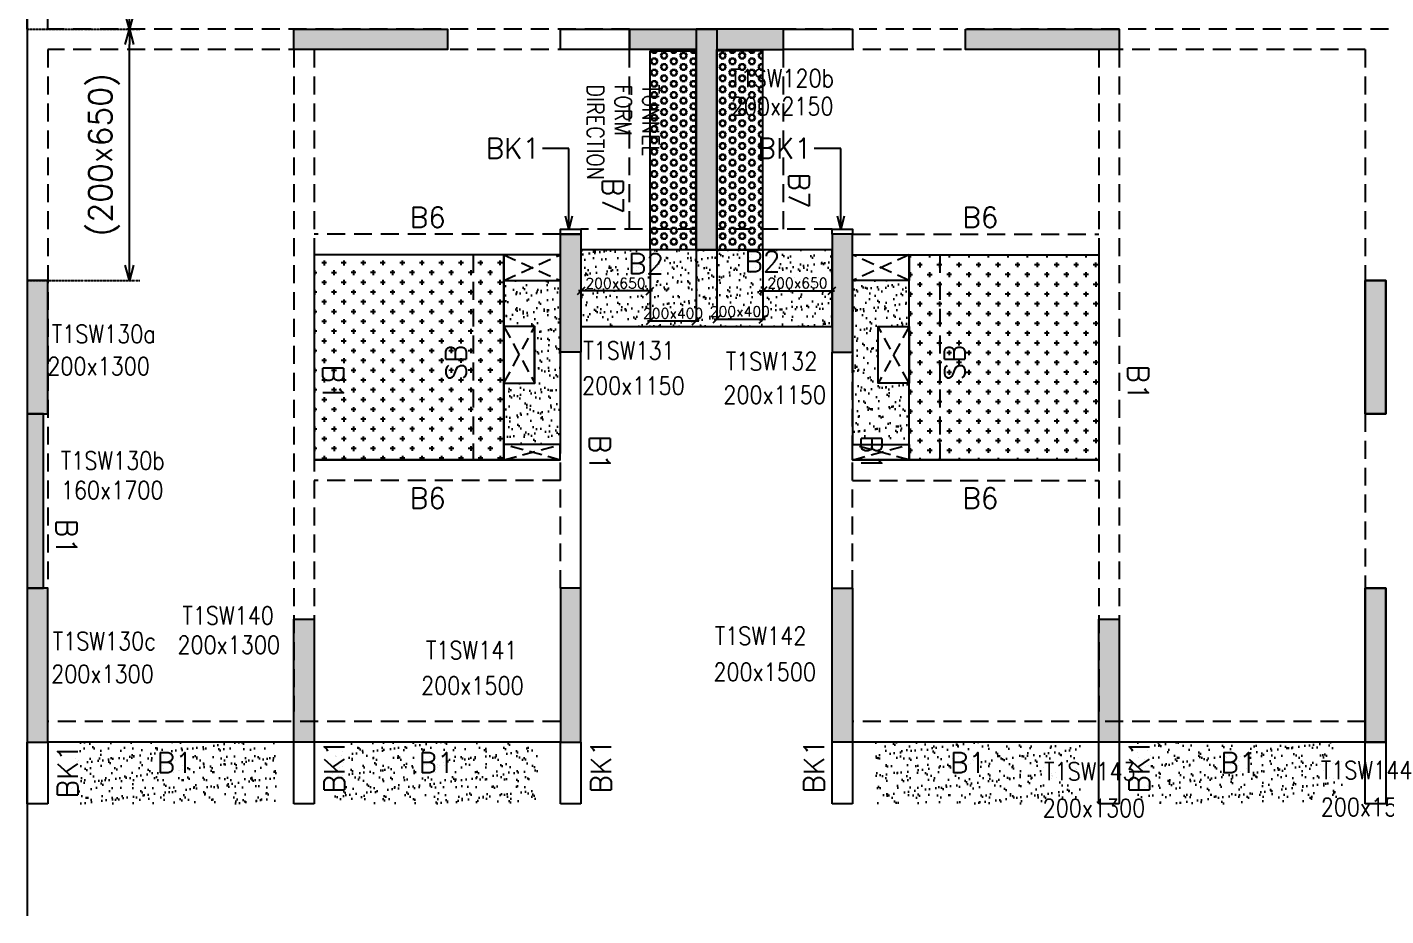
# Model space of a CAD drawing. Header units: millimetres. Extents: x 1078357 to 2594950, y -5122486 to -4636555.
# Drawn here: x 1741375 to 1754625, y -4675773 to -4667112 of the extents above; entities that cross this region are included whole.
import ezdxf

# ---------------------------------------------------------------- set-up
doc = ezdxf.new("R2010")
doc.units = ezdxf.units.MM
doc.header["$PDMODE"] = 35
for name, pattern in [('CONTINOUS', [0]), ('DOT', [0.25, 0, -0.25]), ('HIDDEN', [0.375, 0.25, -0.125]), ('New Retail block$0$CONTINOUS', [0])]:
    doc.linetypes.add(name, pattern=pattern)
doc.layers.get('0').update_dxf_attribs({"lineweight": 0})
doc.layers.get('Defpoints').update_dxf_attribs({"lineweight": 0})
for name, color, linetype, lineweight in [('A-_ANOTDIMA_D-', 6, 'Continuous', 13), ('COL. NO.', 30, 'Continuous', 25), ('COL. SIZE', 7, 'Continuous', 25), ('DIM', 9, 'Continuous', 25), ('HATCH', 8, 'Continuous', 30)]:
    doc.layers.add(name, color=color, linetype=linetype, lineweight=lineweight)
for name, color, linetype in [('B-200x325', 201, 'HIDDEN'), ('DROP SLAB', 8, 'Continuous'), ('EXPANSION JOINT', 10, 'HIDDEN'), ('NON STR. RCC WALL', 6, 'Continuous'), ('S-BEAM', 3, 'HIDDEN'), ('S-BEAM NO.', 6, 'Continuous'), ('S-COLUMN', 1, 'Continuous'), ('S-CUTOUT', 8, 'HIDDEN'), ('S-DIM', 2, 'Continuous'), ('S-SLAB-PROJECTION', 54, 'New Retail block$0$CONTINOUS'), ('SLAB FOLD', 8, 'Continuous'), ('TEXT', 7, 'Continuous')]:
    doc.layers.add(name, color=color, linetype=linetype)
doc.styles.add('Roman', font='romans')
doc.styles.add('ROMANS', font='romans.shx', dxfattribs={"width": 0.85})
doc.dimstyles.new('HARESH', dxfattribs={"dimtxt": 150, "dimasz": 75, "dimexe": 0, "dimexo": 0, "dimgap": 25, "dimtad": 1, "dimdec": 0, "dimdsep": 46, "dimtxsty": 'Roman', "dimblk": 'OBLIQUE', "dimcen": 225, "dimdle": 25, "dimclrd": 2, "dimclre": 2, "dimclrt": 7, "dimadec": 8, "dimazin": 1, "dimtfac": 1, "dimtdec": 0, "dimtmove": 0, "dimatfit": 0, "dimfxl": 1, "dimlwd": -1, "dimlwe": -1, "dimarcsym": 0})
pattern_1 = [(180, (602125.096, 207843.35), (-7e-15, -54.99261315), [31.75, -63.5]), (300, (602125.096, 207843.35), (47.625, 27.4963066), [31.75, -63.5]), (240, (602093.346, 207843.35), (47.625, -27.4963066), [31.75, -63.5])]

# ---------------------------------------------------------------- blocks, each defined once
blk = doc.blocks.new('_Open30')
at = {"color": 0, "linetype": 'ByBlock', "lineweight": -2}
for p, q in [((-1, 0.268), (0, 0)), ((0, 0), (-1, -0.268)), ((0, 0), (-1, 0))]:
    blk.add_line(p, q, dxfattribs=at)
blk = doc.blocks.new('*D1565')
at = {"layer": 'Defpoints', "color": 0, "linetype": 'CONTINOUS', "ltscale": 0.5, "transparency": 16777216}
for p in [(1741375, -4667131, 0), (1742372, -4667131), (1741375, -4669581, 0)]:
    blk.add_point(p, dxfattribs=at)
at = {"layer": 'S-DIM', "color": 2, "linetype": 'DOT', "ltscale": 0.5, "transparency": 16777216}
for p, q in [((1741375, -4667131), (1742472, -4667131)), ((1741375, -4669581), (1742472, -4669581))]:
    blk.add_line(p, q, dxfattribs=at)
at = {"layer": 'S-DIM', "color": 2, "linetype": 'CONTINOUS', "ltscale": 0.5, "transparency": 16777216}
blk.add_line((1742372, -4669431), (1742372, -4667281), dxfattribs=at)
at = {"layer": 'S-DIM', "color": 2, "linetype": 'CONTINOUS', "ltscale": 0.5, "transparency": 16777216, "xscale": 150, "yscale": 150, "zscale": 150}
for p, rotation in [((1742372, -4667131), 90), ((1742372, -4669581), 270)]:
    blk.add_blockref('_Open30', p, dxfattribs=dict(at, rotation=rotation))
at = {"layer": 'S-DIM', "color": 7, "linetype": 'CONTINOUS', "ltscale": 0.5, "transparency": 16777216, "insert": (1742126, -4668356), "char_height": 225, "attachment_point": 5, "rotation": 90, "style": 'Roman'}
blk.add_mtext('(200x650)', dxfattribs=at)
blk = doc.blocks.new('*D1566')
at = {"layer": 'Defpoints', "color": 0, "linetype": 'CONTINOUS', "ltscale": 0.5, "transparency": 16777216}
for p in [(1741375, -4665131, 0), (1741375, -4667131, 0), (1742372, -4667131)]:
    blk.add_point(p, dxfattribs=at)
at = {"layer": 'S-DIM', "color": 2, "linetype": 'DOT', "ltscale": 0.5, "transparency": 16777216}
for p, q in [((1741375, -4665131), (1742472, -4665131)), ((1741375, -4667131), (1742472, -4667131))]:
    blk.add_line(p, q, dxfattribs=at)
at = {"layer": 'S-DIM', "color": 2, "linetype": 'CONTINOUS', "ltscale": 0.5, "transparency": 16777216}
blk.add_line((1742372, -4665281), (1742372, -4666981), dxfattribs=at)
at = {"layer": 'S-DIM', "color": 2, "linetype": 'CONTINOUS', "ltscale": 0.5, "transparency": 16777216, "xscale": 150, "yscale": 150, "zscale": 150}
for p, rotation in [((1742372, -4665131), 90), ((1742372, -4667131), 270)]:
    blk.add_blockref('_Open30', p, dxfattribs=dict(at, rotation=rotation))
at = {"layer": 'S-DIM', "color": 7, "linetype": 'CONTINOUS', "ltscale": 0.5, "transparency": 16777216, "insert": (1742126, -4666131), "char_height": 225, "attachment_point": 5, "rotation": 90, "style": 'Roman'}
blk.add_mtext('(200x450)', dxfattribs=at)
blk = doc.blocks.new('_Oblique')
at = {"color": 0, "linetype": 'ByBlock', "lineweight": -2}
blk.add_line((-0.5, -0.5), (0.5, 0.5), dxfattribs=at)
blk = doc.blocks.new('*D1263')
at = {"layer": 'Defpoints', "color": 0, "ltscale": 700, "transparency": 16777216}
for p in [(1747449, -4669281, 0), (1747899, -4669281, 0), (1747449, -4669976)]:
    blk.add_point(p, dxfattribs=at)
at = {"layer": 'DIM', "color": 2, "ltscale": 700, "transparency": 16777216}
for p, q in [((1747449, -4669281), (1747449, -4669976)), ((1747899, -4669281), (1747899, -4669976)), ((1747924, -4669976), (1747424, -4669976))]:
    blk.add_line(p, q, dxfattribs=at)
at = {"layer": 'DIM', "color": 2, "ltscale": 700, "transparency": 16777216, "xscale": 75, "yscale": 75, "zscale": 75, "rotation": 180}
blk.add_blockref('_Oblique', (1747449, -4669976), dxfattribs=at)
at = {"layer": 'DIM', "color": 2, "ltscale": 700, "transparency": 16777216, "xscale": 75, "yscale": 75, "zscale": 75}
blk.add_blockref('_Oblique', (1747899, -4669976), dxfattribs=at)
at = {"layer": 'DIM', "color": 7, "ltscale": 700, "transparency": 16777216, "insert": (1747674, -4669901), "char_height": 150, "attachment_point": 5, "style": 'Roman'}
blk.add_mtext('{\\H0.666667x;200x400}', dxfattribs=at)
blk = doc.blocks.new('*D1264')
at = {"layer": 'Defpoints', "color": 0, "ltscale": 700, "transparency": 16777216}
for p in [(1746775, -4669281, 0), (1747449, -4669281, 0), (1746775, -4669683)]:
    blk.add_point(p, dxfattribs=at)
at = {"layer": 'DIM', "color": 2, "ltscale": 700, "transparency": 16777216}
for p, q in [((1746775, -4669281), (1746775, -4669683)), ((1747449, -4669281), (1747449, -4669683)), ((1747474, -4669683), (1746750, -4669683))]:
    blk.add_line(p, q, dxfattribs=at)
at = {"layer": 'DIM', "color": 2, "ltscale": 700, "transparency": 16777216, "xscale": 75, "yscale": 75, "zscale": 75, "rotation": 180}
blk.add_blockref('_Oblique', (1746775, -4669683), dxfattribs=at)
at = {"layer": 'DIM', "color": 2, "ltscale": 700, "transparency": 16777216, "xscale": 75, "yscale": 75, "zscale": 75}
blk.add_blockref('_Oblique', (1747449, -4669683), dxfattribs=at)
at = {"layer": 'DIM', "color": 7, "ltscale": 700, "transparency": 16777216, "insert": (1747112, -4669608), "char_height": 150, "attachment_point": 5, "style": 'Roman'}
blk.add_mtext('{\\H0.666667x;200x650}', dxfattribs=at)
blk = doc.blocks.new('*D1265')
at = {"layer": 'Defpoints', "color": 0, "ltscale": 700, "transparency": 16777216}
for p in [(1748099, -4669281, 0), (1748550, -4669281, 0), (1748550, -4669958)]:
    blk.add_point(p, dxfattribs=at)
at = {"layer": 'DIM', "color": 2, "ltscale": 700, "transparency": 16777216}
for p, q in [((1748099, -4669281), (1748099, -4669958)), ((1748550, -4669281), (1748550, -4669958)), ((1748074, -4669958), (1748575, -4669958))]:
    blk.add_line(p, q, dxfattribs=at)
at = {"layer": 'DIM', "color": 2, "ltscale": 700, "transparency": 16777216, "xscale": 75, "yscale": 75, "zscale": 75, "rotation": 180}
blk.add_blockref('_Oblique', (1748099, -4669958), dxfattribs=at)
at = {"layer": 'DIM', "color": 2, "ltscale": 700, "transparency": 16777216, "xscale": 75, "yscale": 75, "zscale": 75}
blk.add_blockref('_Oblique', (1748550, -4669958), dxfattribs=at)
at = {"layer": 'DIM', "color": 7, "ltscale": 700, "transparency": 16777216, "insert": (1748325, -4669883), "char_height": 150, "attachment_point": 5, "style": 'Roman'}
blk.add_mtext('{\\H0.666667x;200x400}', dxfattribs=at)
blk = doc.blocks.new('*D1266')
at = {"layer": 'Defpoints', "color": 0, "ltscale": 700, "transparency": 16777216}
for p in [(1748550, -4669281, 0), (1749224, -4669281, 0), (1749224, -4669681)]:
    blk.add_point(p, dxfattribs=at)
at = {"layer": 'DIM', "color": 2, "ltscale": 700, "transparency": 16777216}
for p, q in [((1748550, -4669281), (1748550, -4669681)), ((1749224, -4669281), (1749224, -4669681)), ((1748525, -4669681), (1749249, -4669681))]:
    blk.add_line(p, q, dxfattribs=at)
at = {"layer": 'DIM', "color": 2, "ltscale": 700, "transparency": 16777216, "xscale": 75, "yscale": 75, "zscale": 75, "rotation": 180}
blk.add_blockref('_Oblique', (1748550, -4669681), dxfattribs=at)
at = {"layer": 'DIM', "color": 2, "ltscale": 700, "transparency": 16777216, "xscale": 75, "yscale": 75, "zscale": 75}
blk.add_blockref('_Oblique', (1749224, -4669681), dxfattribs=at)
at = {"layer": 'DIM', "color": 7, "ltscale": 700, "transparency": 16777216, "insert": (1748887, -4669606), "char_height": 150, "attachment_point": 5, "style": 'Roman'}
blk.add_mtext('{\\H0.666667x;200x650}', dxfattribs=at)
blk = doc.blocks.new('G$CD63B60BD')
at = {"layer": 'COL. NO.', "linetype": 'Continuous', "style": 'ROMANS', "width": 0.85}
for s, p in [('T1SW120b', (51580, 6384, -320)), ('T1SW130a', (44965, 3891, -320)), ('T1SW131', (50148, 3730, -320)), ('T1SW132', (51538, 3625, -320)), ('T1SW130b', (45053, 2657, -320)), ('T1SW140', (46238, 1147, -320)), ('T1SW130c', (44974, 898, -323)), ('T1SW142', (51431, 949, -320)), ('T1SW141', (48613, 809, -320)), ('T1SW143', (54642, -372, -320)), ('T1SW144', (57341, -360, -320))]:
    blk.add_text(s, height=175, dxfattribs=at).set_placement(p)
at = {"layer": 'COL. SIZE', "linetype": 'Continuous', "style": 'ROMANS', "width": 0.85}
for s, p in [('200x2150', (51588, 6110, -320)), ('200x1300', (44921, 3577, -320)), ('200x1150', (50136, 3387, -320)), ('200x1150', (51514, 3298, -320)), ('160x1700', (45053, 2369, -320)), ('200x1300', (46190, 861, -320)), ('200x1300', (44959, 577, -323)), ('200x1500', (51417, 597, -320)), ('200x1500', (48566, 464, -320)), ('200x1300', (54628, -730, -320)), ('200x1500', (57340, -720, -320))]:
    blk.add_text(s, height=175, dxfattribs=at).set_placement(p)

msp = doc.modelspace()

# ---------------------------------------------------------------- hatches: boundary and pattern name
at = {"layer": 'DROP SLAB'}
h = msp.add_hatch(dxfattribs=at)
h.set_pattern_fill('CROSS', color=8, scale=15, angle=0.03079)
h.set_pattern_definition([(180.03079016, (-5956665.94, 28115602.32), (-95.19879988, -95.3011726), [47.625, -142.875]), (270.03079016, (-5956689.77, 28115626.12), (95.3011726, -95.19879988), [47.625, -142.875])])
h.paths.add_polyline_path([(1746024.7, -4669330.8), (1744174.6, -4669330.8), (1744174.6, -4671330.6), (1746024.7, -4671330.6)])
h = msp.add_hatch(dxfattribs=at)
h.set_pattern_fill('CROSS', color=8, scale=15, angle=0.03079)
h.set_pattern_definition([(180.03079016, (-4859441.23, 23431583.13), (-95.19879988, -95.3011726), [47.625, -142.875]), (270.03079016, (-4859465.05, 23431606.93), (95.3011726, -95.19879988), [47.625, -142.875])])
h.paths.add_polyline_path([(1749974.6, -4669330.8), (1751824.6, -4669330.8), (1751824.6, -4671330.6), (1749974.6, -4671330.6)])
at = {"layer": 'HATCH', "ltscale": 1000}
h = msp.add_hatch(dxfattribs=at)
h.set_pattern_fill('HEX', color=8, scale=10, angle=180)
h.set_pattern_definition(pattern_1)
h.paths.add_polyline_path([(1747899.8, -4667341.4), (1747449.8, -4667341.4), (1747449.8, -4669280.8), (1747899.8, -4669280.8)])
h = msp.add_hatch(dxfattribs=at)
h.set_pattern_fill('HEX', color=8, scale=10, angle=180)
h.set_pattern_definition(pattern_1)
h.paths.add_polyline_path([(1748100.2, -4667341.4), (1748550.2, -4667341.4), (1748550.2, -4669280.8), (1748100.2, -4669280.8)])
at = {"layer": 'HATCH'}
h = msp.add_hatch(dxfattribs=at)
h.set_pattern_fill('AR-SAND', color=8, scale=3, angle=179.97015)
h.set_pattern_definition([(37.47015413, (-3364508.1, 18697427.76), (-4.72361136, 146.8264517), [0, -115.824, 0, -129.54, 0, -123.825]), (7.4701541, (-3364508.1, 18697427.76), (134.9689868, 214.9772528), [0, -62.484, 0, -104.394, 0, -40.005]), (327.4701541, (-3364601.83, 18697427.8), (237.2979035, 0.3075449), [0, -38.1, 0, -137.16, 0, -179.07]), (317.4701541, (-3364601.83, 18697427.8), (229.1017424, 66.759465), [0, -19.05, 0, -89.916, 0, -102.87])])
h.paths.add_polyline_path([(1749224.9, -4669280.8), (1746774.9, -4669280.8), (1746774.9, -4669880.9), (1749224.9, -4669880.9)])
h = msp.add_hatch(dxfattribs=at)
h.set_pattern_fill('AR-SAND', color=8, scale=3, angle=179.97015)
h.set_pattern_definition([(37.47015413, (-3364508.01, 18697427.76), (-4.72361136, 146.8264517), [0, -115.824, 0, -129.54, 0, -123.825]), (7.4701541, (-3364508.01, 18697427.76), (134.9689868, 214.9772528), [0, -62.484, 0, -104.394, 0, -40.005]), (327.4701541, (-3364601.74, 18697427.8), (237.2979035, 0.3075449), [0, -38.1, 0, -137.16, 0, -179.07]), (317.4701541, (-3364601.74, 18697427.8), (229.1017424, 66.759465), [0, -19.05, 0, -89.916, 0, -102.87])])
h.paths.add_polyline_path([(1749225, -4669280.8), (1746775, -4669280.8), (1746775, -4670030.8), (1749225, -4670030.8)])
h = msp.add_hatch(dxfattribs=at)
h.set_pattern_fill('AR-SAND', color=8, scale=3, angle=359.97015)
h.set_pattern_definition([(37.47015413, (-4472244.2, 23605394.69), (-4.72361136, 146.8264517), [0, -115.824, 0, -129.54, 0, -123.825]), (7.4701541, (-4472244.2, 23605394.7), (134.9689868, 214.9772528), [0, -62.484, 0, -104.394, 0, -40.005]), (327.47015413, (-4472337.93, 23605394.74), (237.29790347, 0.3075449), [0, -38.1, 0, -137.16, 0, -179.07]), (317.4701541, (-4472337.93, 23605394.74), (229.1017424, 66.759465), [0, -19.05, 0, -89.916, 0, -102.87])])
h.paths.add_polyline_path([(1746573.9, -4671180.9), (1746023.9, -4671180.9), (1746023.9, -4670580.9), (1746323.9, -4670580.9), (1746323.9, -4670030.9), (1746023.9, -4670031), (1746023.9, -4669580.9), (1746573.9, -4669580.9)])
h = msp.add_hatch(dxfattribs=at)
h.set_pattern_fill('AR-SAND', color=8, scale=3, angle=180.02985)
h.set_pattern_definition([(37.47015413, (-4472243.43, 23605394.62), (-4.72361136, 146.8264517), [0, -115.824, 0, -129.54, 0, -123.825]), (7.4701541, (-4472243.43, 23605394.62), (134.9689868, 214.9772528), [0, -62.484, 0, -104.394, 0, -40.005]), (327.47015413, (-4472337.15, 23605394.67), (237.29790347, 0.3075449), [0, -38.1, 0, -137.16, 0, -179.07]), (317.4701541, (-4472337.15, 23605394.67), (229.1017424, 66.759465), [0, -19.05, 0, -89.916, 0, -102.87])])
h.paths.add_polyline_path([(1749424.6, -4671180.8), (1749974.6, -4671180.8), (1749974.6, -4670580.8), (1749674.6, -4670580.8), (1749674.6, -4670030.8), (1749974.6, -4670030.9), (1749974.6, -4669580.8), (1749424.6, -4669580.8)])
h = msp.add_hatch(dxfattribs=at)
h.set_pattern_fill('AR-SAND', color=8, scale=3, angle=179.97015)
h.set_pattern_definition([(37.47015413, (-3363183.1, 18697427.77), (-4.72361136, 146.8264517), [0, -115.824, 0, -129.54, 0, -123.825]), (7.4701541, (-3363183.1, 18697427.77), (134.9689868, 214.9772528), [0, -62.484, 0, -104.394, 0, -40.005]), (327.4701541, (-3363276.83, 18697427.82), (237.2979035, 0.3075449), [0, -38.1, 0, -137.16, 0, -179.07]), (317.4701541, (-3363276.83, 18697427.82), (229.1017424, 66.759465), [0, -19.05, 0, -89.916, 0, -102.87])])
h.paths.add_polyline_path([(1743799.9, -4674080.9), (1741799.9, -4674080.9), (1741799.9, -4674680.9), (1743799.9, -4674680.9)])
h = msp.add_hatch(dxfattribs=at)
h.set_pattern_fill('AR-SAND', color=8, scale=3, angle=179.97015)
h.set_pattern_definition([(37.47015413, (-3365733.1, 18697427.77), (-4.72361136, 146.8264517), [0, -115.824, 0, -129.54, 0, -123.825]), (7.4701541, (-3365733.1, 18697427.77), (134.9689868, 214.9772528), [0, -62.484, 0, -104.394, 0, -40.005]), (327.4701541, (-3365826.83, 18697427.82), (237.2979035, 0.3075449), [0, -38.1, 0, -137.16, 0, -179.07]), (317.4701541, (-3365826.83, 18697427.82), (229.1017424, 66.759465), [0, -19.05, 0, -89.916, 0, -102.87])])
h.paths.add_polyline_path([(1746349.9, -4674080.9), (1744349.9, -4674080.9), (1744349.9, -4674680.9), (1746349.9, -4674680.9)])
h = msp.add_hatch(dxfattribs=at)
h.set_pattern_fill('AR-SAND', color=8, scale=3, angle=179.97015)
h.set_pattern_definition([(37.47015413, (-3371033.1, 18697427.77), (-4.72361136, 146.8264517), [0, -115.824, 0, -129.54, 0, -123.825]), (7.4701541, (-3371033.1, 18697427.77), (134.9689868, 214.9772528), [0, -62.484, 0, -104.394, 0, -40.005]), (327.4701541, (-3371126.83, 18697427.82), (237.2979035, 0.3075449), [0, -38.1, 0, -137.16, 0, -179.07]), (317.4701541, (-3371126.83, 18697427.82), (229.1017424, 66.759465), [0, -19.05, 0, -89.916, 0, -102.87])])
h.paths.add_polyline_path([(1751649.9, -4674080.9), (1749649.9, -4674080.9), (1749649.9, -4674680.9), (1751649.9, -4674680.9)])
h = msp.add_hatch(dxfattribs=at)
h.set_pattern_fill('AR-SAND', color=8, scale=3, angle=179.97015)
h.set_pattern_definition([(37.47015413, (-3373583.1, 18697427.77), (-4.72361136, 146.8264517), [0, -115.824, 0, -129.54, 0, -123.825]), (7.4701541, (-3373583.1, 18697427.77), (134.9689868, 214.9772528), [0, -62.484, 0, -104.394, 0, -40.005]), (327.4701541, (-3373676.83, 18697427.82), (237.2979035, 0.3075449), [0, -38.1, 0, -137.16, 0, -179.07]), (317.4701541, (-3373676.83, 18697427.82), (229.1017424, 66.759465), [0, -19.05, 0, -89.916, 0, -102.87])])
h.paths.add_polyline_path([(1754199.9, -4674080.9), (1752199.9, -4674080.9), (1752199.9, -4674680.9), (1754199.9, -4674680.9)])
at = {"layer": 'S-COLUMN', "lineweight": 25}
h = msp.add_hatch(color=1, dxfattribs=at)
h.dxf.hatch_style = 1
h.paths.add_polyline_path([(1743974.7, -4667130.8), (1745474.7, -4667130.8), (1745474.7, -4667330.8), (1743974.7, -4667330.8)])
h = msp.add_hatch(color=1, dxfattribs=at)
h.dxf.hatch_style = 1
h.paths.add_polyline_path([(1747899.7, -4667330.9), (1747249.7, -4667330.9), (1747249.7, -4667130.9), (1748099.7, -4667130.9), (1748099.7, -4669280.9), (1747899.7, -4669280.9)])
at = {"layer": 'S-COLUMN', "lineweight": 25, "extrusion": (1.00316e-06, -2.11765e-11, 1)}
h = msp.add_hatch(color=1, dxfattribs=at)
h.dxf.hatch_style = 1
h.paths.add_polyline_path([(1748099.7, -4667330.9), (1748749.7, -4667330.9), (1748749.7, -4667130.9), (1747899.7, -4667130.9), (1747899.7, -4669280.9), (1748099.7, -4669280.9)])
at = {"layer": 'S-COLUMN', "lineweight": 25}
h = msp.add_hatch(color=1, dxfattribs=at)
h.dxf.hatch_style = 1
h.paths.add_polyline_path([(1750524.7, -4667130.8), (1752024.7, -4667130.8), (1752024.7, -4667330.8), (1750524.7, -4667330.8)])
h = msp.add_hatch(color=1, dxfattribs=at)
h.dxf.hatch_style = 1
h.paths.add_polyline_path([(1746574.7, -4669130.9), (1746774.7, -4669130.9), (1746774.7, -4670280.9), (1746574.7, -4670280.9)])
at = {"layer": 'S-COLUMN', "lineweight": 25, "extrusion": (1.00316e-06, -2.11765e-11, 1)}
h = msp.add_hatch(color=1, dxfattribs=at)
h.dxf.hatch_style = 1
h.paths.add_polyline_path([(1749424.7, -4669130.9), (1749224.7, -4669130.9), (1749224.7, -4670280.9), (1749424.7, -4670280.9)])
at = {"layer": 'S-COLUMN', "lineweight": 25}
h = msp.add_hatch(color=1, dxfattribs=at)
h.dxf.hatch_style = 1
h.paths.add_polyline_path([(1741574.7, -4669580.8), (1741374.7, -4669580.8), (1741374.7, -4670880.8), (1741574.7, -4670880.8)])
at = {"layer": 'S-COLUMN', "lineweight": 25, "extrusion": (1.00316e-06, -2.11765e-11, 1)}
h = msp.add_hatch(color=1, dxfattribs=at)
h.dxf.hatch_style = 1
h.paths.add_polyline_path([(1754624.7, -4669580.8), (1754424.7, -4669580.8), (1754424.7, -4670880.8), (1754624.7, -4670880.8)])
at = {"layer": 'S-COLUMN', "lineweight": 25, "extrusion": (-1.00316e-06, -1.91639e-11, 1)}
h = msp.add_hatch(color=1, dxfattribs=at)
h.dxf.hatch_style = 1
h.paths.add_polyline_path([(1754424.7, -4669580.8), (1754624.7, -4669580.8), (1754624.7, -4670880.8), (1754424.7, -4670880.8)])
at = {"layer": 'S-COLUMN', "lineweight": 25, "extrusion": (-1.00316e-06, -2.11765e-11, 1)}
h = msp.add_hatch(color=1, dxfattribs=at)
h.dxf.hatch_style = 1
h.paths.add_polyline_path([(1741374.7, -4672580.9), (1741534.7, -4672580.9), (1741534.7, -4670880.9), (1741374.7, -4670880.9)])
at = {"layer": 'S-COLUMN', "lineweight": 25}
h = msp.add_hatch(color=1, dxfattribs=at)
h.dxf.hatch_style = 1
h.paths.add_polyline_path([(1741374.6, -4674080.9), (1741574.6, -4674080.9), (1741574.6, -4672580.8), (1741374.6, -4672580.8)])
h = msp.add_hatch(color=1, dxfattribs=at)
h.dxf.hatch_style = 1
h.paths.add_polyline_path([(1746574.6, -4674080.9), (1746774.6, -4674080.9), (1746774.6, -4672580.8), (1746574.6, -4672580.8)])
at = {"layer": 'S-COLUMN', "lineweight": 25, "extrusion": (1.00316e-06, -2.11765e-11, 1)}
h = msp.add_hatch(color=1, dxfattribs=at)
h.dxf.hatch_style = 1
h.paths.add_polyline_path([(1749424.6, -4674080.9), (1749224.6, -4674080.9), (1749224.6, -4672580.8), (1749424.6, -4672580.8)])
h = msp.add_hatch(color=1, dxfattribs=at)
h.dxf.hatch_style = 1
h.paths.add_polyline_path([(1754624.6, -4674080.9), (1754424.6, -4674080.9), (1754424.6, -4672580.8), (1754624.6, -4672580.8)])
at = {"layer": 'S-COLUMN', "lineweight": 25, "extrusion": (-1.00316e-06, -1.91639e-11, 1)}
h = msp.add_hatch(color=1, dxfattribs=at)
h.dxf.hatch_style = 1
h.paths.add_polyline_path([(1754424.6, -4674080.9), (1754624.6, -4674080.9), (1754624.6, -4672580.8), (1754424.6, -4672580.8)])
at = {"layer": 'S-COLUMN', "lineweight": 25}
h = msp.add_hatch(color=1, dxfattribs=at)
h.dxf.hatch_style = 1
h.paths.add_polyline_path([(1744174.6, -4672880.8), (1744174.6, -4674080.9), (1743974.6, -4674080.9), (1743974.6, -4672880.8)])
h = msp.add_hatch(color=1, dxfattribs=at)
h.dxf.hatch_style = 1
h.paths.add_polyline_path([(1752024.6, -4672880.8), (1752024.6, -4674080.9), (1751824.6, -4674080.9), (1751824.6, -4672880.8)])

# ---------------------------------------------------------------- linework, layer by layer
at = {"layer": 'DROP SLAB', "color": 3, "linetype": 'CONTINOUS', "ltscale": 500, "elevation": 0}
for points in [[(1746024.7, -4669330.8), (1744174.6, -4669330.8), (1744174.6, -4671330.6), (1746024.7, -4671330.6)], [(1746024.7, -4669580.8), (1746574.5, -4669580.8), (1746574.5, -4669330.8), (1746024.7, -4669330.8)], [(1749974.6, -4669580.8), (1749424.8, -4669580.8), (1749424.8, -4669330.8), (1749974.6, -4669330.8)], [(1749974.6, -4669330.8), (1751824.6, -4669330.8), (1751824.6, -4671330.6), (1749974.6, -4671330.6)], [(1746024.6, -4670580.9), (1746324.6, -4670580.9), (1746324.6, -4670030.9), (1746024.6, -4670030.9)], [(1749974.6, -4670580.8), (1749674.6, -4670580.8), (1749674.6, -4670030.8), (1749974.6, -4670030.8)], [(1746024.2, -4671330.6), (1746574.2, -4671330.6), (1746574.2, -4671180.8), (1746024.2, -4671180.8)], [(1749974.6, -4671330.6), (1749424.6, -4671330.6), (1749424.6, -4671180.8), (1749974.6, -4671180.8)]]:
    msp.add_lwpolyline(points, close=True, dxfattribs=at)
at = {"layer": 'EXPANSION JOINT'}
msp.add_line((1741374.9, -4655440.9, 0), (1741374.9, -4675773.4, 0), dxfattribs=at)
msp.add_line((1741374.9, -4655440.9, 0), (1741374.9, -4675773.4, 0), dxfattribs=at)
at = {"layer": 'NON STR. RCC WALL', "elevation": 0}
for points in [[(1746574.7, -4667130.9), (1747249.7, -4667130.9), (1747249.7, -4667330.9), (1746574.7, -4667330.9)], [(1748749.7, -4667130.9), (1749424.7, -4667130.9), (1749424.7, -4667330.8), (1748749.7, -4667330.8)]]:
    msp.add_lwpolyline(points, close=True, dxfattribs=at)
at = {"layer": 'S-BEAM', "linetype": 'Continuous', "ltscale": 500}
msp.add_line((1741374.9, -4667130.9, 0), (1741374.9, -4665130.9, 0), dxfattribs=at)
at = {"layer": 'S-BEAM', "linetype": 'HIDDEN', "ltscale": 500}
msp.add_line((1741574.9, -4667130.9, 0), (1741574.9, -4665130.8, 0), dxfattribs=at)
at = {"layer": 'S-BEAM', "linetype": 'CONTINOUS', "ltscale": 700}
for p, q in [((1741374.9, -4667130.9, 0), (1741374.9, -4672580.8, 0)), ((1746774.9, -4672580.8, 0), (1746774.9, -4670280.8, 0)), ((1749224.9, -4672580.8, 0), (1749224.9, -4670280.8, 0)), ((1741374.6, -4674680.8, 0), (1741374.6, -4674080.8, 0)), ((1741574.6, -4674080.8, 0), (1741574.6, -4674680.8, 0)), ((1746574.8, -4674080.8, 0), (1741574.8, -4674080.8, 0)), ((1743974.6, -4674680.8, 0), (1743974.6, -4674080.8, 0)), ((1744174.6, -4674080.8, 0), (1744174.6, -4674680.8, 0)), ((1746574.6, -4674680.8, 0), (1746574.6, -4674080.8, 0)), ((1746774.6, -4674080.8, 0), (1746774.6, -4674680.8, 0)), ((1749224.7, -4674680.8, 0), (1749224.7, -4674080.8, 0)), ((1749424.7, -4674080.8, 0), (1749424.7, -4674680.8, 0)), ((1754424.8, -4674080.8, 0), (1749424.8, -4674080.8, 0)), ((1751824.7, -4674680.9, 0), (1751824.7, -4674080.9, 0)), ((1752024.7, -4674080.9, 0), (1752024.7, -4674680.9, 0)), ((1754424.7, -4674680.9, 0), (1754424.7, -4674080.9, 0)), ((1754624.7, -4674080.9, 0), (1754624.7, -4674680.9, 0)), ((1741574.6, -4674680.8, 0), (1741374.6, -4674680.8, 0)), ((1744174.6, -4674680.8, 0), (1743974.6, -4674680.8, 0)), ((1746774.6, -4674680.8, 0), (1746574.6, -4674680.8, 0)), ((1749424.7, -4674680.8, 0), (1749224.7, -4674680.8, 0)), ((1752024.7, -4674680.9, 0), (1751824.7, -4674680.9, 0)), ((1754624.7, -4674680.9, 0), (1754424.7, -4674680.9, 0))]:
    msp.add_line(p, q, dxfattribs=at)
at = {"layer": 'S-BEAM', "linetype": 'HIDDEN', "ltscale": 700}
for p, q in [((1747249.7, -4667130.9, 0), (1741574.9, -4667130.9, 0)), ((1760949.7, -4667130.9, 0), (1748749.7, -4667130.9, 0)), ((1747249.7, -4667330.9, 0), (1741574.9, -4667330.9, 0)), ((1741574.9, -4667330.9, 0), (1741574.9, -4672580.8, 0)), ((1743974.9, -4667330.9, 0), (1743974.9, -4673780.8, 0)), ((1744174.9, -4667330.9, 0), (1744174.9, -4673780.8, 0)), ((1754424.9, -4667330.9, 0), (1748749.7, -4667330.9, 0)), ((1751824.9, -4667330.9, 0), (1751824.9, -4673780.8, 0)), ((1752024.9, -4667330.9, 0), (1752024.9, -4673780.8, 0)), ((1754424.9, -4667330.9, 0), (1754424.9, -4669580.8, 0)), ((1747899.9, -4669080.8, 0), (1746774.9, -4669080.8, 0)), ((1749224.9, -4669080.8, 0), (1748099.9, -4669080.8, 0)), ((1745724.7, -4669330.8, 0), (1745724.7, -4671330.6, 0)), ((1749974.5, -4669331, 0), (1749974.5, -4671330.8, 0)), ((1750274.5, -4669331, 0), (1750274.5, -4671330.8, 0)), ((1746574.9, -4672580.8, 0), (1746574.9, -4670280.8, 0)), ((1749424.9, -4672580.8, 0), (1749424.9, -4670280.8, 0)), ((1754424.9, -4670880.8, 0), (1754424.9, -4672580.8, 0)), ((1746574.8, -4673880.8, 0), (1741574.8, -4673880.8, 0)), ((1754424.8, -4673880.8, 0), (1749424.8, -4673880.8, 0))]:
    msp.add_line(p, q, dxfattribs=at)
at = {"layer": 'S-BEAM', "ltscale": 700}
for p, q in [((1747249.9, -4669080.8, 0), (1747249.9, -4667330.8, 0)), ((1748750.1, -4669080.8, 0), (1748750.1, -4667330.8, 0)), ((1746574.8, -4669130.8, 0), (1744175, -4669130.8, 0)), ((1749425.1, -4669130.8, 0), (1751825, -4669130.8, 0)), ((1746575, -4671530.6, 0), (1744175, -4671530.6, 0)), ((1749425, -4671530.6, 0), (1751825, -4671530.6, 0))]:
    msp.add_line(p, q, dxfattribs=at)
at = {"layer": 'S-BEAM', "linetype": 'Continuous', "ltscale": 700}
for p, q in [((1747449.9, -4669080.8, 0), (1747449.9, -4667341.5, 0)), ((1748550.1, -4669080.8, 0), (1748550.1, -4667341.5, 0)), ((1746574.8, -4669330.8, 0), (1744175, -4669330.8, 0)), ((1749224.8, -4669280.8, 0), (1746774.9, -4669280.8, 0)), ((1749425.1, -4669330.8, 0), (1751825, -4669330.8, 0)), ((1746575, -4671330.6, 0), (1744175, -4671330.6, 0)), ((1749425, -4671330.6, 0), (1751825, -4671330.6, 0))]:
    msp.add_line(p, q, dxfattribs=at)
at = {"layer": 'S-BEAM', "linetype": 'ByBlock', "ltscale": 700}
msp.add_line((1746024.7, -4669330.8, 0), (1746024.7, -4671330.6, 0), dxfattribs=at)
at = {"layer": 'S-BEAM', "linetype": 'Continuous', "ltscale": 700, "elevation": 0}
for points in [[(1746774.9, -4669130.9), (1746574.9, -4669130.9), (1746574.9, -4669080.7), (1746774.9, -4669080.7)], [(1749424.9, -4669130.9), (1749224.9, -4669130.9), (1749224.9, -4669080.7), (1749424.9, -4669080.7)]]:
    msp.add_lwpolyline(points, close=True, dxfattribs=at)
at = {"layer": 'S-COLUMN', "color": 1, "lineweight": 25, "elevation": 0}
for points in [[(1743974.7, -4667130.8), (1745474.7, -4667130.8), (1745474.7, -4667330.8), (1743974.7, -4667330.8)], [(1750524.7, -4667130.8), (1752024.7, -4667130.8), (1752024.7, -4667330.8), (1750524.7, -4667330.8)], [(1746574.7, -4669130.9), (1746774.7, -4669130.9), (1746774.7, -4670280.9), (1746574.7, -4670280.9)], [(1741574.7, -4669580.8), (1741374.7, -4669580.8), (1741374.7, -4670880.8), (1741574.7, -4670880.8)], [(1741374.6, -4674080.9), (1741574.6, -4674080.9), (1741574.6, -4672580.8), (1741374.6, -4672580.8)], [(1746574.6, -4674080.9), (1746774.6, -4674080.9), (1746774.6, -4672580.8), (1746574.6, -4672580.8)], [(1743974.6, -4672881.1), (1744174.6, -4672881.1), (1744174.6, -4674080.9), (1743974.6, -4674080.9)], [(1751824.6, -4672881.1), (1752024.6, -4672881.1), (1752024.6, -4674080.9), (1751824.6, -4674080.9)]]:
    msp.add_lwpolyline(points, close=True, dxfattribs=at)
msp.add_lwpolyline([(1747899.7, -4667330.9), (1747249.7, -4667330.9), (1747249.7, -4667130.9), (1748099.7, -4667130.9), (1748099.7, -4669280.9), (1747899.7, -4669280.9), (1747899.7, -4667330.9)], dxfattribs=at)
at = {"layer": 'S-COLUMN', "color": 1, "lineweight": 25, "extrusion": (1.00316e-06, -2.11765e-11, 1), "elevation": 1.8}
msp.add_lwpolyline([(1748099.7, -4667330.9), (1748749.7, -4667330.9), (1748749.7, -4667130.9), (1747899.7, -4667130.9), (1747899.7, -4669280.9), (1748099.7, -4669280.9), (1748099.7, -4667330.9)], dxfattribs=at)
for points in [[(1749424.7, -4669130.9), (1749224.7, -4669130.9), (1749224.7, -4670280.9), (1749424.7, -4670280.9)], [(1754624.7, -4669580.8), (1754424.7, -4669580.8), (1754424.7, -4670880.8), (1754624.7, -4670880.8)], [(1749424.6, -4674080.9), (1749224.6, -4674080.9), (1749224.6, -4672580.8), (1749424.6, -4672580.8)], [(1754624.6, -4674080.9), (1754424.6, -4674080.9), (1754424.6, -4672580.8), (1754624.6, -4672580.8)]]:
    msp.add_lwpolyline(points, close=True, dxfattribs=at)
at = {"layer": 'S-COLUMN', "color": 1, "lineweight": 25, "extrusion": (-1.00316e-06, -1.91639e-11, 1), "elevation": -1.8}
for points in [[(1754424.7, -4669580.8), (1754624.7, -4669580.8), (1754624.7, -4670880.8), (1754424.7, -4670880.8)], [(1754424.6, -4674080.9), (1754624.6, -4674080.9), (1754624.6, -4672580.8), (1754424.6, -4672580.8)]]:
    msp.add_lwpolyline(points, close=True, dxfattribs=at)
at = {"layer": 'S-COLUMN', "color": 1, "lineweight": 25, "extrusion": (-1.00316e-06, -2.11765e-11, 1), "elevation": -1.7}
msp.add_lwpolyline([(1741374.7, -4672580.9), (1741534.7, -4672580.9), (1741534.7, -4670880.8), (1741374.7, -4670880.8)], close=True, dxfattribs=at)
at = {"layer": 'S-CUTOUT', "ltscale": 500}
for p, q in [((1746024.7, -4669580.8, 0), (1746574.5, -4669330.8, 0)), ((1746024.7, -4669330.8, 0), (1746574.7, -4669580.8, 0)), ((1749974.6, -4669330.8, 0), (1749424.6, -4669580.8, 0)), ((1749974.6, -4669580.8, 0), (1749424.8, -4669330.8, 0)), ((1746024.5, -4670580.9, 0), (1746324.6, -4670030.9, 0)), ((1746024.5, -4670030.9, 0), (1746324.6, -4670580.9, 0)), ((1749974.7, -4670580.8, 0), (1749674.6, -4670030.8, 0)), ((1749974.7, -4670030.8, 0), (1749674.6, -4670580.8, 0)), ((1746574.2, -4671330.8, 0), (1746024.2, -4671180.8, 0)), ((1746025, -4671330.6, 0), (1746574.2, -4671180.8, 0)), ((1749973.8, -4671330.6, 0), (1749424.6, -4671180.8, 0)), ((1749424.6, -4671330.8, 0), (1749974.6, -4671180.8, 0))]:
    msp.add_line(p, q, dxfattribs=at)
at = {"layer": 'S-SLAB-PROJECTION', "elevation": 0}
msp.add_lwpolyline([(1749225, -4669280.8), (1746775, -4669280.8), (1746775, -4670030.8), (1749225, -4670030.8)], close=True, dxfattribs=at)
at = {"layer": 'SLAB FOLD', "color": 8, "ltscale": 1000, "elevation": 0}
for points in [[(1747449.7, -4667341.4), (1747899.7, -4667341.4), (1747899.7, -4669280.8), (1747449.7, -4669280.8)], [(1748550, -4667341.4), (1748099.8, -4667341.4), (1748099.8, -4669280.8), (1748550, -4669280.8)]]:
    msp.add_lwpolyline(points, close=True, dxfattribs=at)
for points in [[(1746573.9, -4671180.9), (1746023.9, -4671180.9), (1746023.9, -4670580.9), (1746323.9, -4670580.9), (1746323.9, -4670030.9), (1746023.9, -4670031), (1746023.9, -4669580.9), (1746573.9, -4669580.9), (1746573.9, -4671180.9)], [(1749424.6, -4671180.8), (1749974.6, -4671180.8), (1749974.6, -4670580.8), (1749674.6, -4670580.8), (1749674.6, -4670030.8), (1749974.6, -4670030.9), (1749974.6, -4669580.8), (1749424.6, -4669580.8), (1749424.6, -4671180.8)]]:
    msp.add_lwpolyline(points, dxfattribs=at)

# ---------------------------------------------------------------- block references
at = {"layer": 'A-_ANOTDIMA_D-', "color": 2, "ltscale": 700}
msp.add_blockref('G$CD63B60BD', (1696650, -4674080.9, 0), dxfattribs=at)

# ---------------------------------------------------------------- texts
at = {"layer": 'B-200x325', "linetype": 'Continuous', "ltscale": 700, "style": 'ROMANS'}
for rotation, p in [(359.99945, (1745105.5, -4669065.5, -2.7)), (0.00134, (1750494.5, -4669065.6, -2.7)), (359.99945, (1745105.5, -4671802.7, -2.7)), (0.00134, (1750494.5, -4671802.7, -2.7))]:
    msp.add_text('B6', height=200, rotation=rotation, dxfattribs=at).set_placement(p)
at = {"layer": 'S-BEAM NO.', "linetype": 'Continuous', "ltscale": 700, "style": 'ROMANS'}
for s, rotation, p in [('BK1', 359.99906, (1745846, -4668392.3, -2.7)), ('BK1', 359.99906, (1748496, -4668392.3, -2.7)), ('B7', 269.99906, (1748802.5, -4668530.2, -2.7)), ('B7', 269.99906, (1746986.2, -4668582.3, -5.4)), ('SB', 90.00094, (1745656.5, -4670555.1, -2.7)), ('SB', 90.00094, (1750519.2, -4670555.1, -2.7))]:
    msp.add_text(s, height=200, rotation=rotation, dxfattribs=at).set_placement(p)
at = {"layer": 'S-BEAM NO.', "linetype": 'Continuous', "ltscale": 500, "style": 'ROMANS'}
for p in [(1747232.7, -4669517.4, -2.7), (1748369.4, -4669496.9, -2.7)]:
    msp.add_text('B2', height=200, dxfattribs=at).set_placement(p)
at = {"layer": 'S-BEAM NO.', "linetype": 'HIDDEN', "ltscale": 500, "style": 'ROMANS'}
for rotation, p in [(269.99906, (1744258.7, -4670402.1, -2.7)), (269.99906, (1752108.7, -4670402.1, -2.7)), (269.99906, (1746858.8, -4671087.1, -2.7)), (269.99906, (1749508.8, -4671087.1, -2.7)), (269.99906, (1741658.8, -4671906.4, -2.7)), (0.00094, (1742637.8, -4674381.1, -2.7)), (0.00094, (1745191, -4674381.2, -2.7)), (0.00094, (1750373, -4674381.2, -2.7)), (0.00094, (1753010.7, -4674381.2, -2.7))]:
    msp.add_text('B1', height=200, rotation=rotation, dxfattribs=at).set_placement(p)
at = {"layer": 'S-BEAM NO.', "linetype": 'CONTINOUS', "ltscale": 700, "style": 'ROMANS'}
for p in [(1744470.3, -4674580.5, 50), (1747070.3, -4674580.5, 50), (1749147.6, -4674580.5, 50), (1752320.4, -4674580.5, 50), (1741870.3, -4674627.3, 50)]:
    msp.add_text('BK1', height=200, rotation=90, dxfattribs=at).set_placement(p)
at = {"layer": 'TEXT', "insert": (1747538.4, -4667670, 0.1), "char_height": 162, "width": 162, "attachment_point": 1, "rotation": 269.99906, "style": 'ROMANS'}
msp.add_mtext('\\pxql;TUNNEL FORM DIRECTION', dxfattribs=at)

# ---------------------------------------------------------------- dimensions: what is measured, and where the dimension line sits
at = {"layer": 'DIM', "ltscale": 700}
for base, p1, p2, picture, middle in [((1746774.7, -4669683.4, 0), (1747449.3, -4669281.3, 0), (1746774.7, -4669281.4, 0), '*D1264', (1747112, -4669608.4, 0)), ((1749224.5, -4669681.4, 0), (1748549.6, -4669281.4, 0), (1749224.5, -4669281.4, 0), '*D1266', (1748887, -4669606.4, 0))]:
    dim = msp.add_linear_dim(base=base, p1=p1, p2=p2, text='{\\H0.666667x;200x650}', dimstyle='HARESH', override={"dimtxsty": 'Roman', "dimtmove": 1}, dxfattribs=at)
    dim.commit()
    dim.dimension.update_dxf_attribs({"geometry": picture, "text_midpoint": middle})
for base, p1, p2, picture, middle in [((1747449.3, -4669976.4, 0), (1747899.4, -4669281.3, 0), (1747449.3, -4669281.3, 0), '*D1263', (1747674.4, -4669976.4, 0)), ((1748549.6, -4669958.1, 0), (1748099.5, -4669281.3, 0), (1748549.6, -4669281.4, 0), '*D1265', (1748324.5, -4669958.1, 0))]:
    dim = msp.add_linear_dim(base=base, p1=p1, p2=p2, text='{\\H0.666667x;200x400}', dimstyle='HARESH', override={"dimtxsty": 'Roman'}, dxfattribs=at)
    dim.commit()
    dim.dimension.update_dxf_attribs({"geometry": picture, "text_midpoint": middle, "dimtype": 160})
at = {"layer": 'S-DIM', "linetype": 'CONTINOUS', "ltscale": 0.5}
for p1, angle, text, picture, middle in [((1741374.9, -4665130.9, 0), 90, '(200x450)', '*D1566', (1742125.5, -4666130.9, 0)), ((1741374.9, -4669580.8, 0), 270, '(200x650)', '*D1565', (1742125.5, -4668355.8, 0))]:
    dim = msp.add_linear_dim(base=(1742372, -4667130.9, 0), p1=p1, p2=(1741374.9, -4667130.9, 0), angle=angle, text=text, dimstyle='HARESH', override={"dimtxt": 225, "dimasz": 150, "dimexe": 100, "dimgap": 75, "dimtxsty": 'Roman', "dimblk1": 'Open30', "dimblk2": 'Open30', "dimsah": 1, "dimdle": 1, "dimfxl": 500, "dimarcsym": 1}, dxfattribs=at)
    dim.commit()
    dim.dimension.update_dxf_attribs({"geometry": picture, "text_midpoint": middle})

# ---------------------------------------------------------------- leaders
at = {"layer": 'S-BEAM NO.', "linetype": 'Continuous', "ltscale": 700}
for points in [[(1746658.4, -4669080.7, 0), (1746658.4, -4668294.5, 0), (1746399.6, -4668294.5, 0)], [(1749308.4, -4669080.7, 0), (1749308.4, -4668294.5, 0), (1749049.6, -4668294.5, 0)]]:
    msp.add_leader(points, dimstyle='HARESH', override={"dimasz": 125, "dimgap": 25, "dimtad": 0, "dimldrblk": 'Open30'}, dxfattribs=at)

doc.saveas('drawing.dxf')
